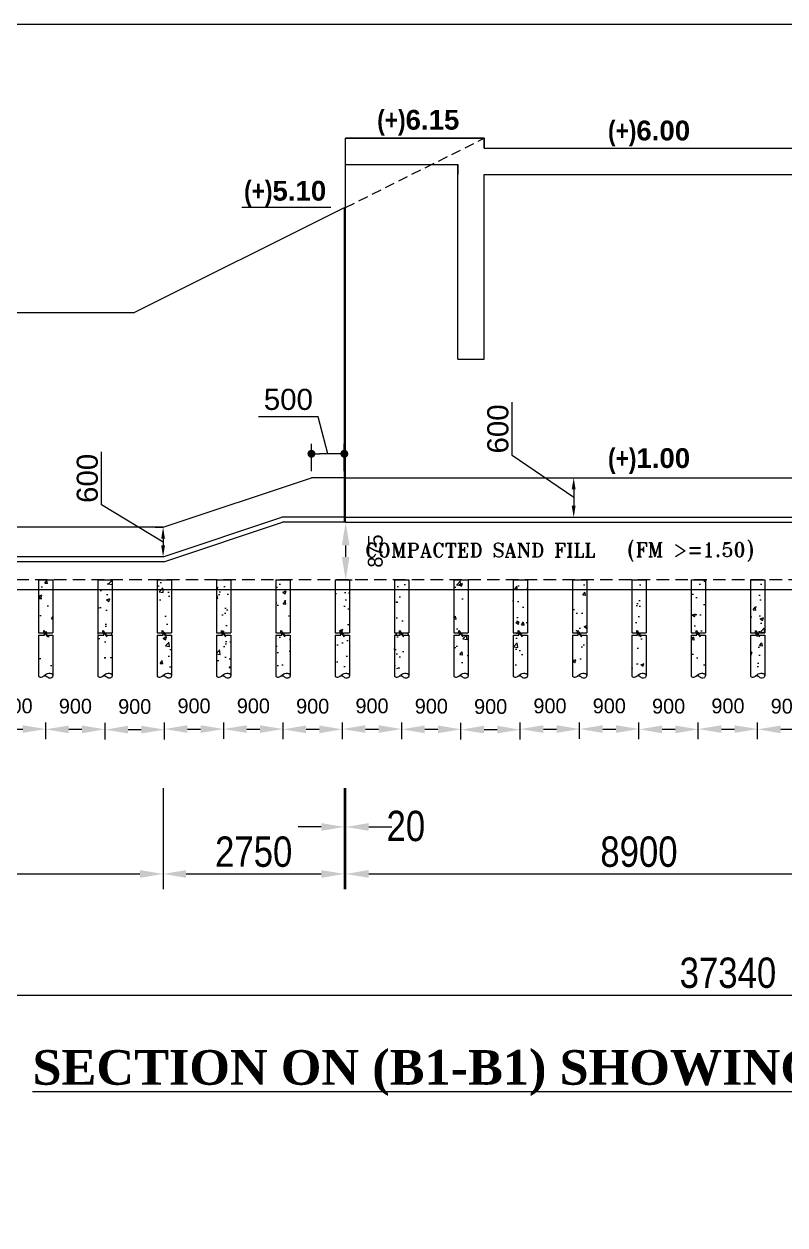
# Model space of a CAD drawing. Extents: x -358915 to 1258323, y -1667244 to -305611.
# Drawn here: x 956605 to 968150, y -1281289 to -1263070 of the extents above; entities that cross this region are included whole.
import ezdxf

# ---------------------------------------------------------------- set-up
doc = ezdxf.new("R2010")
doc.units = 0
doc.header["$LTSCALE"] = 300
doc.header["$MEASUREMENT"] = 0
doc.linetypes.add('DASHED', pattern=[0.75, 0.5, -0.25])
doc.linetypes.add('DASHED2', pattern=[9.525, 6.35, -3.175])
doc.layers.get('0').update_dxf_attribs({"linetype": 'CONTINUOUS'})
doc.layers.get('DEFPOINTS').update_dxf_attribs({"linetype": 'CONTINUOUS'})
doc.layers.add('Dim', color=7, linetype='CONTINUOUS', lineweight=9)
doc.layers.add('HATCH', color=252, linetype='CONTINUOUS', lineweight=5)
for name, color, linetype in [('LINE', 7, 'CONTINUOUS'), ('P1', 7, 'CONTINUOUS'), ('TEXT', 10, 'CONTINUOUS'), ('TXT', 7, 'CONTINUOUS')]:
    doc.layers.add(name, color=color, linetype=linetype)
doc.styles.add('Arial', font='arial.ttf')
doc.styles.add('BIG', font='ROMANT.SHX')
doc.styles.add('DIM', font='isocp3.shx')
doc.styles.add('dimText', font='ARIALN.TTF')
doc.styles.add('text', font='ARIALN.TTF', dxfattribs={"height": 1.6})
doc.dimstyles.new('3', dxfattribs={"dimtxt": 225, "dimasz": 350, "dimexe": 100, "dimexo": 25, "dimgap": 9, "dimtad": 0, "dimdec": 0, "dimzin": 0, "dimdsep": 46, "dimtxsty": 'Standard', "dimcen": 0, "dimclrd": 5, "dimclre": 6, "dimclrt": 256, "dimadec": 0, "dimazin": 0, "dimtfac": 1, "dimtdec": 0, "dimtofl": 0, "dimtmove": 2, "dimatfit": 3, "dimfxl": 1, "dimtolj": 1, "dimtzin": 0, "dimarcsym": 0})
doc.dimstyles.new('dim_150', dxfattribs={"dimtxt": 300, "dimasz": 300, "dimexe": 300, "dimexo": 100, "dimgap": 100, "dimtad": 1, "dimdec": 0, "dimzin": 0, "dimdsep": 46, "dimtxsty": 'DIM', "dimcen": 150, "dimclrd": 5, "dimclre": 5, "dimclrt": 7, "dimadec": 0, "dimazin": 0, "dimtfac": 1, "dimtdec": 0, "dimtmove": 0, "dimatfit": 3, "dimfxl": 20, "dimtolj": 1, "dimtzin": 0, "dimarcsym": 0})
doc.dimstyles.new('dim_230', dxfattribs={"dimtxt": 460, "dimasz": 460, "dimexe": 230, "dimexo": 100, "dimgap": 100, "dimtad": 1, "dimdec": 0, "dimzin": 0, "dimdsep": 46, "dimtxsty": 'dimText', "dimcen": 0.09, "dimclrd": 256, "dimclre": 256, "dimclrt": 7, "dimadec": 0, "dimazin": 0, "dimtfac": 1, "dimtdec": 0, "dimtofl": 0, "dimtmove": 0, "dimatfit": 3, "dimfxl": 1, "dimtolj": 1, "dimtzin": 0, "dimlwd": -1, "dimlwe": -1, "dimarcsym": 0})

# ---------------------------------------------------------------- blocks, each defined once
blk = doc.blocks.new('*D1092')
at = {"layer": 'DEFPOINTS', "color": 0, "ltscale": 500, "transparency": 16777216}
for p in [(958594, -1270704), (958715, -1271154), (958715, -1271154)]:
    blk.add_point(p, dxfattribs=at)
at = {"layer": 'Dim', "color": 5, "lineweight": -2, "ltscale": 500, "transparency": 16777216}
for p, q in [((957780, -1270367), (957780, -1269559)), ((958715, -1270929), (957780, -1270367)), ((958594, -1270704), (958715, -1270704)), ((958715, -1270879), (958715, -1270979)), ((958715, -1271154), (958715, -1271154))]:
    blk.add_line(p, q, dxfattribs=at)
at = {"layer": 'Dim', "color": 5, "ltscale": 500, "transparency": 16777216}
for points in [[(958686, -1270879), (958744, -1270879), (958715, -1270704)], [(958686, -1270979), (958744, -1270979), (958715, -1271154)]]:
    blk.add_solid(points, dxfattribs=at)
at = {"layer": 'Dim', "color": 7, "ltscale": 500, "transparency": 16777216, "insert": (957567, -1269963), "char_height": 320, "attachment_point": 5, "rotation": 90, "style": 'Arial'}
blk.add_mtext('\\A1;600', dxfattribs=at)
blk = doc.blocks.new('*D1093')
at = {"layer": 'DEFPOINTS', "color": 0, "ltscale": 500, "transparency": 16777216}
for p in [(964823, -1269954), (964945, -1270554), (964945, -1270554)]:
    blk.add_point(p, dxfattribs=at)
at = {"layer": 'Dim', "color": 5, "lineweight": -2, "ltscale": 500, "transparency": 16777216}
for p, q in [((964009, -1269617), (964009, -1268809)), ((964945, -1270254), (964009, -1269617)), ((964823, -1269954), (964945, -1269954)), ((964945, -1270129), (964945, -1270379)), ((964945, -1270554), (964945, -1270554))]:
    blk.add_line(p, q, dxfattribs=at)
at = {"layer": 'Dim', "color": 5, "ltscale": 500, "transparency": 16777216}
for points in [[(964915, -1270129), (964974, -1270129), (964945, -1269954)], [(964915, -1270379), (964974, -1270379), (964945, -1270554)]]:
    blk.add_solid(points, dxfattribs=at)
at = {"layer": 'Dim', "color": 7, "ltscale": 500, "transparency": 16777216, "insert": (963796, -1269213), "char_height": 320, "attachment_point": 5, "rotation": 90, "style": 'Arial'}
blk.add_mtext('\\A1;600', dxfattribs=at)
blk = doc.blocks.new('_Dot')
at = {"color": 0, "linetype": 'ByBlock', "lineweight": -2}
blk.add_line((-0.5, 0), (-1, 0), dxfattribs=at)
at = {"color": 0, "linetype": 'ByBlock', "const_width": 0.5}
blk.add_lwpolyline([(-0.25, 0, 1), (0.25, 0, 1)], format="xyb", close=True, dxfattribs=at)
blk = doc.blocks.new('*D1094')
at = {"layer": 'DEFPOINTS', "color": 0, "ltscale": 500, "transparency": 16777216}
for p in [(960966, -1269590), (960966, -1269954), (961465, -1269954)]:
    blk.add_point(p, dxfattribs=at)
at = {"layer": 'Dim', "color": 5, "lineweight": -2, "ltscale": 500, "transparency": 16777216}
for p, q in [((961069, -1269030), (960163, -1269030)), ((961215, -1269590), (961069, -1269030)), ((960966, -1269854), (960966, -1269440)), ((961465, -1269854), (961465, -1269440)), ((961345, -1269590), (961086, -1269590))]:
    blk.add_line(p, q, dxfattribs=at)
at = {"layer": 'Dim', "color": 5, "lineweight": -2, "ltscale": 500, "transparency": 16777216, "xscale": 120, "yscale": 120, "zscale": 120, "rotation": 180}
blk.add_blockref('_Dot', (960966, -1269590), dxfattribs=at)
at = {"layer": 'Dim', "color": 5, "lineweight": -2, "ltscale": 500, "transparency": 16777216, "xscale": 120, "yscale": 120, "zscale": 120}
blk.add_blockref('_Dot', (961465, -1269590), dxfattribs=at)
at = {"layer": 'Dim', "color": 7, "ltscale": 500, "transparency": 16777216, "insert": (960616, -1268767), "char_height": 320, "attachment_point": 5, "style": 'Arial'}
blk.add_mtext('\\A1;500', dxfattribs=at)
blk = doc.blocks.new('*D1098')
at = {"layer": 'DEFPOINTS', "color": 0, "ltscale": 500, "transparency": 16777216}
for p in [(949715, -1274561), (958715, -1274561), (958715, -1275964)]:
    blk.add_point(p, dxfattribs=at)
at = {"layer": 'Dim', "ltscale": 500, "transparency": 16777216}
for p, q in [((949715, -1274661), (949715, -1276194)), ((958715, -1274661), (958715, -1276194)), ((950065, -1275964), (958365, -1275964))]:
    blk.add_line(p, q, dxfattribs=at)
for points in [[(950065, -1275906), (950065, -1276023), (949715, -1275964)], [(958365, -1275906), (958365, -1276023), (958715, -1275964)]]:
    blk.add_solid(points, dxfattribs=at)
at = {"layer": 'Dim', "color": 7, "ltscale": 500, "transparency": 16777216, "insert": (954215, -1275629), "char_height": 460, "attachment_point": 5, "style": 'dimText'}
blk.add_mtext('\\A1;9000', dxfattribs=at)
blk = doc.blocks.new('*D1099')
at = {"layer": 'DEFPOINTS', "color": 0, "ltscale": 500, "transparency": 16777216}
for p in [(958715, -1274561), (961465, -1274561), (961465, -1275964)]:
    blk.add_point(p, dxfattribs=at)
at = {"layer": 'Dim', "ltscale": 500, "transparency": 16777216}
for p, q in [((958715, -1274661), (958715, -1276194)), ((961465, -1274661), (961465, -1276194)), ((959065, -1275964), (961115, -1275964))]:
    blk.add_line(p, q, dxfattribs=at)
for points in [[(959065, -1275906), (959065, -1276023), (958715, -1275964)], [(961115, -1275906), (961115, -1276023), (961465, -1275964)]]:
    blk.add_solid(points, dxfattribs=at)
at = {"layer": 'Dim', "color": 7, "ltscale": 500, "transparency": 16777216, "insert": (960090, -1275629), "char_height": 460, "attachment_point": 5, "style": 'dimText'}
blk.add_mtext('\\A1;2750', dxfattribs=at)
blk = doc.blocks.new('*D1100')
at = {"layer": 'DEFPOINTS', "color": 0, "ltscale": 500, "transparency": 16777216}
for p in [(961465, -1274561), (961485, -1274561), (961485, -1275251)]:
    blk.add_point(p, dxfattribs=at)
at = {"layer": 'Dim', "ltscale": 500, "transparency": 16777216}
for p, q in [((961465, -1274661), (961465, -1275481)), ((961485, -1274661), (961485, -1275481)), ((961115, -1275251), (960765, -1275251)), ((961835, -1275251), (962185, -1275251))]:
    blk.add_line(p, q, dxfattribs=at)
for points in [[(961115, -1275193), (961115, -1275309), (961465, -1275251)], [(961835, -1275193), (961835, -1275309), (961485, -1275251)]]:
    blk.add_solid(points, dxfattribs=at)
at = {"layer": 'Dim', "color": 7, "ltscale": 500, "transparency": 16777216, "insert": (962398, -1275239), "char_height": 460, "attachment_point": 5, "style": 'dimText'}
blk.add_mtext('\\A1;20', dxfattribs=at)
blk = doc.blocks.new('*D1101')
at = {"layer": 'DEFPOINTS', "color": 0, "ltscale": 500, "transparency": 16777216}
for p in [(961485, -1274561), (970385, -1274561), (970385, -1275964)]:
    blk.add_point(p, dxfattribs=at)
at = {"layer": 'Dim', "ltscale": 500, "transparency": 16777216}
for p, q in [((961485, -1274661), (961485, -1276194)), ((970385, -1274661), (970385, -1276194)), ((961835, -1275964), (970035, -1275964))]:
    blk.add_line(p, q, dxfattribs=at)
for points in [[(961835, -1275905), (961835, -1276022), (961485, -1275964)], [(970035, -1275905), (970035, -1276022), (970385, -1275964)]]:
    blk.add_solid(points, dxfattribs=at)
at = {"layer": 'Dim', "color": 7, "ltscale": 500, "transparency": 16777216, "insert": (965935, -1275629), "char_height": 460, "attachment_point": 5, "style": 'dimText'}
blk.add_mtext('\\A1;8900', dxfattribs=at)
blk = doc.blocks.new('*D1107')
at = {"layer": 'DEFPOINTS', "color": 0, "transparency": 16777216}
for p in [(961485, -1270629), (961485, -1271504), (961485, -1271504)]:
    blk.add_point(p, dxfattribs=at)
at = {"layer": 'LINE', "color": 6, "lineweight": -2, "transparency": 16777216}
for p, q in [((961510, -1270629), (961585, -1270629)), ((961510, -1271504), (961585, -1271504))]:
    blk.add_line(p, q, dxfattribs=at)
at = {"layer": 'LINE', "color": 5, "lineweight": -2, "transparency": 16777216}
blk.add_line((961485, -1270979), (961485, -1271154), dxfattribs=at)
at = {"layer": 'LINE', "color": 5, "transparency": 16777216}
for points in [[(961427, -1270979), (961544, -1270979), (961485, -1270629)], [(961427, -1271154), (961544, -1271154), (961485, -1271504)]]:
    blk.add_solid(points, dxfattribs=at)
at = {"layer": 'LINE', "transparency": 16777216, "insert": (961936, -1271066), "char_height": 225, "attachment_point": 5, "rotation": 90}
blk.add_mtext('\\A1;875', dxfattribs=at)
blk = doc.blocks.new('pile-X')
at = {"layer": 'Dim', "ltscale": 50}
h = blk.add_hatch(dxfattribs=at)
h.set_pattern_fill('AR-CONC', color=8, scale=100, style=0)
h.set_pattern_definition([(50, (-3010845.5, 571089.3), (717.26018, -62.75213), [75, -825]), (355, (-3010845.5, 571089.3), (-138.75133, 752.19213), [60, -660]), (100.4514, (-3010785.7, 571084.1), (578.50938, 689.43954), [63.74019, -701.14211]), (46.1842, (-3010845.5, 571289.3), (1067.24105, -165.51901), [112.5, -1237.5]), (96.6356, (-3010756.5, 571275.5), (934.6627, 974.11787), [95.6103, -1051.713]), (351.1842, (-3010845.5, 571289.3), (934.66195, 974.1186), [90, -990]), (21, (-3010745.5, 571239.3), (596.90705, -402.61889), [75, -825]), (326, (-3010745.5, 571239.3), (243.31533, 725.15005), [60, -660]), (71.4514, (-3010695.7, 571205.75), (840.22263, 322.5305), [63.74019, -701.14211]), (37.5, (-3010845.48, 571089.3), (12.159855, 332.893854), [0, -652, 0, -670, 0, -662.5]), (7.5, (-3010845.48, 571089.3), (263.069537, 394.41171), [0, -382, 0, -637, 0, -252.5]), (327.5, (-3011068.48, 571089.3), (533.822436, -22.554872), [0, -250, 0, -780, 0, -1035]), (317.5, (-3011168.48, 571089.3), (583.18617, 100.10498), [0, -325, 0, -518, 0, -735])])
h.paths.add_polyline_path([(-150, -1863), (-44, -1863), (-44, -1814), (22, -1903), (22, -1862), (150, -1862), (150, 0), (-150, 0)])
at = {"layer": 'P1', "ltscale": 50}
for points in [[(-150, 0), (-150, -1112)], [(-150, 0), (150, 0)], [(150, 0), (150, -1112)], [(-150, -1112), (-44, -1112), (-44, -1064), (22, -1152), (22, -1112), (150, -1112)], [(-150, -1161), (-29, -1161), (-29, -1113), (38, -1201), (38, -1161), (150, -1161)], [(-150, -1161), (-150, -2029)], [(150, -1161), (150, -2011)]]:
    blk.add_lwpolyline(points, dxfattribs=at)
blk.add_spline([(-150, -2029), (-115, -2047), (-72, -2042), (-23, -2010), (15, -1981), (67, -1965), (106, -1968), (132, -1982), (144, -1997), (150, -2011), (150, -2024), (123, -2061), (73, -2067), (38, -2051), (10, -2031), (-18, -2023), (-51, -2031)], degree=3, dxfattribs=at)
blk = doc.blocks.new('*D1108')
at = {"layer": 'DEFPOINTS', "color": 0, "ltscale": 500, "transparency": 16777216}
for p in [(948615, -1275964), (985955, -1275964), (985955, -1277801)]:
    blk.add_point(p, dxfattribs=at)
at = {"layer": 'Dim', "ltscale": 500, "transparency": 16777216}
for p, q in [((948615, -1276064), (948615, -1278031)), ((985955, -1276064), (985955, -1278031)), ((948965, -1277801), (985605, -1277801))]:
    blk.add_line(p, q, dxfattribs=at)
for points in [[(948965, -1277742), (948965, -1277859), (948615, -1277801)], [(985605, -1277742), (985605, -1277859), (985955, -1277801)]]:
    blk.add_solid(points, dxfattribs=at)
at = {"layer": 'Dim', "color": 7, "ltscale": 500, "transparency": 16777216, "insert": (967285, -1277466), "char_height": 460, "attachment_point": 5, "style": 'dimText'}
blk.add_mtext('\\A1;37340', dxfattribs=at)
blk = doc.blocks.new('*D1117')
at = {"layer": 'DEFPOINTS', "color": 0, "transparency": 16777216}
for p in [(956935, -1273766), (956035, -1273939), (956935, -1273939)]:
    blk.add_point(p, dxfattribs=at)
at = {"layer": 'LINE', "color": 6, "lineweight": -2, "transparency": 16777216}
for p, q in [((956035, -1273914), (956035, -1273666)), ((956935, -1273914), (956935, -1273666))]:
    blk.add_line(p, q, dxfattribs=at)
at = {"layer": 'LINE', "color": 5, "lineweight": -2, "transparency": 16777216}
blk.add_line((956385, -1273766), (956585, -1273766), dxfattribs=at)
at = {"layer": 'LINE', "color": 5, "transparency": 16777216}
for points in [[(956385, -1273708), (956385, -1273824), (956035, -1273766)], [(956585, -1273708), (956585, -1273824), (956935, -1273766)]]:
    blk.add_solid(points, dxfattribs=at)
at = {"layer": 'LINE', "transparency": 16777216, "insert": (956485, -1273416), "char_height": 225, "attachment_point": 5}
blk.add_mtext('\\A1;900', dxfattribs=at)
blk = doc.blocks.new('*D1118')
at = {"layer": 'DEFPOINTS', "color": 0, "transparency": 16777216}
for p in [(957835, -1273770), (956935, -1273943), (957835, -1273943)]:
    blk.add_point(p, dxfattribs=at)
at = {"layer": 'LINE', "color": 6, "lineweight": -2, "transparency": 16777216}
for p, q in [((956935, -1273918), (956935, -1273670)), ((957835, -1273918), (957835, -1273670))]:
    blk.add_line(p, q, dxfattribs=at)
at = {"layer": 'LINE', "color": 5, "lineweight": -2, "transparency": 16777216}
blk.add_line((957285, -1273770), (957485, -1273770), dxfattribs=at)
at = {"layer": 'LINE', "color": 5, "transparency": 16777216}
for points in [[(957285, -1273712), (957285, -1273829), (956935, -1273770)], [(957485, -1273712), (957485, -1273829), (957835, -1273770)]]:
    blk.add_solid(points, dxfattribs=at)
at = {"layer": 'LINE', "transparency": 16777216, "insert": (957385, -1273420), "char_height": 225, "attachment_point": 5}
blk.add_mtext('\\A1;900', dxfattribs=at)
blk = doc.blocks.new('*D1119')
at = {"layer": 'DEFPOINTS', "color": 0, "transparency": 16777216}
for p in [(958735, -1273775), (957835, -1273947), (958735, -1273947)]:
    blk.add_point(p, dxfattribs=at)
at = {"layer": 'LINE', "color": 6, "lineweight": -2, "transparency": 16777216}
for p, q in [((957835, -1273922), (957835, -1273675)), ((958735, -1273922), (958735, -1273675))]:
    blk.add_line(p, q, dxfattribs=at)
at = {"layer": 'LINE', "color": 5, "lineweight": -2, "transparency": 16777216}
blk.add_line((958185, -1273775), (958385, -1273775), dxfattribs=at)
at = {"layer": 'LINE', "color": 5, "transparency": 16777216}
for points in [[(958185, -1273716), (958185, -1273833), (957835, -1273775)], [(958385, -1273716), (958385, -1273833), (958735, -1273775)]]:
    blk.add_solid(points, dxfattribs=at)
at = {"layer": 'LINE', "transparency": 16777216, "insert": (958285, -1273425), "char_height": 225, "attachment_point": 5}
blk.add_mtext('\\A1;900', dxfattribs=at)
blk = doc.blocks.new('*D1120')
at = {"layer": 'DEFPOINTS', "color": 0, "transparency": 16777216}
for p in [(959635, -1273766), (958735, -1273939), (959635, -1273939)]:
    blk.add_point(p, dxfattribs=at)
at = {"layer": 'LINE', "color": 6, "lineweight": -2, "transparency": 16777216}
for p, q in [((958735, -1273914), (958735, -1273666)), ((959635, -1273914), (959635, -1273666))]:
    blk.add_line(p, q, dxfattribs=at)
at = {"layer": 'LINE', "color": 5, "lineweight": -2, "transparency": 16777216}
blk.add_line((959085, -1273766), (959285, -1273766), dxfattribs=at)
at = {"layer": 'LINE', "color": 5, "transparency": 16777216}
for points in [[(959085, -1273708), (959085, -1273824), (958735, -1273766)], [(959285, -1273708), (959285, -1273824), (959635, -1273766)]]:
    blk.add_solid(points, dxfattribs=at)
at = {"layer": 'LINE', "transparency": 16777216, "insert": (959185, -1273416), "char_height": 225, "attachment_point": 5}
blk.add_mtext('\\A1;900', dxfattribs=at)
blk = doc.blocks.new('*D1127')
at = {"layer": 'DEFPOINTS', "color": 0, "transparency": 16777216}
for p in [(960535, -1273766), (959635, -1273939), (960535, -1273939)]:
    blk.add_point(p, dxfattribs=at)
at = {"layer": 'LINE', "color": 6, "lineweight": -2, "transparency": 16777216}
for p, q in [((959635, -1273914), (959635, -1273666)), ((960535, -1273914), (960535, -1273666))]:
    blk.add_line(p, q, dxfattribs=at)
at = {"layer": 'LINE', "color": 5, "lineweight": -2, "transparency": 16777216}
blk.add_line((959985, -1273766), (960185, -1273766), dxfattribs=at)
at = {"layer": 'LINE', "color": 5, "transparency": 16777216}
for points in [[(959985, -1273708), (959985, -1273824), (959635, -1273766)], [(960185, -1273708), (960185, -1273824), (960535, -1273766)]]:
    blk.add_solid(points, dxfattribs=at)
at = {"layer": 'LINE', "transparency": 16777216, "insert": (960085, -1273416), "char_height": 225, "attachment_point": 5}
blk.add_mtext('\\A1;900', dxfattribs=at)
blk = doc.blocks.new('*D1128')
at = {"layer": 'DEFPOINTS', "color": 0, "transparency": 16777216}
for p in [(961435, -1273770), (960535, -1273943), (961435, -1273943)]:
    blk.add_point(p, dxfattribs=at)
at = {"layer": 'LINE', "color": 6, "lineweight": -2, "transparency": 16777216}
for p, q in [((960535, -1273918), (960535, -1273670)), ((961435, -1273918), (961435, -1273670))]:
    blk.add_line(p, q, dxfattribs=at)
at = {"layer": 'LINE', "color": 5, "lineweight": -2, "transparency": 16777216}
blk.add_line((960885, -1273770), (961085, -1273770), dxfattribs=at)
at = {"layer": 'LINE', "color": 5, "transparency": 16777216}
for points in [[(960885, -1273712), (960885, -1273829), (960535, -1273770)], [(961085, -1273712), (961085, -1273829), (961435, -1273770)]]:
    blk.add_solid(points, dxfattribs=at)
at = {"layer": 'LINE', "transparency": 16777216, "insert": (960985, -1273420), "char_height": 225, "attachment_point": 5}
blk.add_mtext('\\A1;900', dxfattribs=at)
blk = doc.blocks.new('*D1123')
at = {"layer": 'DEFPOINTS', "color": 0, "transparency": 16777216}
for p in [(962335, -1273766), (961435, -1273939), (962335, -1273939)]:
    blk.add_point(p, dxfattribs=at)
at = {"layer": 'LINE', "color": 6, "lineweight": -2, "transparency": 16777216}
for p, q in [((961435, -1273914), (961435, -1273666)), ((962335, -1273914), (962335, -1273666))]:
    blk.add_line(p, q, dxfattribs=at)
at = {"layer": 'LINE', "color": 5, "lineweight": -2, "transparency": 16777216}
blk.add_line((961785, -1273766), (961985, -1273766), dxfattribs=at)
at = {"layer": 'LINE', "color": 5, "transparency": 16777216}
for points in [[(961785, -1273708), (961785, -1273824), (961435, -1273766)], [(961985, -1273708), (961985, -1273824), (962335, -1273766)]]:
    blk.add_solid(points, dxfattribs=at)
at = {"layer": 'LINE', "transparency": 16777216, "insert": (961885, -1273416), "char_height": 225, "attachment_point": 5}
blk.add_mtext('\\A1;900', dxfattribs=at)
blk = doc.blocks.new('*D1124')
at = {"layer": 'DEFPOINTS', "color": 0, "transparency": 16777216}
for p in [(963235, -1273770), (962335, -1273943), (963235, -1273943)]:
    blk.add_point(p, dxfattribs=at)
at = {"layer": 'LINE', "color": 6, "lineweight": -2, "transparency": 16777216}
for p, q in [((962335, -1273918), (962335, -1273670)), ((963235, -1273918), (963235, -1273670))]:
    blk.add_line(p, q, dxfattribs=at)
at = {"layer": 'LINE', "color": 5, "lineweight": -2, "transparency": 16777216}
blk.add_line((962685, -1273770), (962885, -1273770), dxfattribs=at)
at = {"layer": 'LINE', "color": 5, "transparency": 16777216}
for points in [[(962685, -1273712), (962685, -1273829), (962335, -1273770)], [(962885, -1273712), (962885, -1273829), (963235, -1273770)]]:
    blk.add_solid(points, dxfattribs=at)
at = {"layer": 'LINE', "transparency": 16777216, "insert": (962785, -1273420), "char_height": 225, "attachment_point": 5}
blk.add_mtext('\\A1;900', dxfattribs=at)
blk = doc.blocks.new('*D1125')
at = {"layer": 'DEFPOINTS', "color": 0, "transparency": 16777216}
for p in [(964135, -1273775), (963235, -1273947), (964135, -1273947)]:
    blk.add_point(p, dxfattribs=at)
at = {"layer": 'LINE', "color": 6, "lineweight": -2, "transparency": 16777216}
for p, q in [((963235, -1273922), (963235, -1273675)), ((964135, -1273922), (964135, -1273675))]:
    blk.add_line(p, q, dxfattribs=at)
at = {"layer": 'LINE', "color": 5, "lineweight": -2, "transparency": 16777216}
blk.add_line((963585, -1273775), (963785, -1273775), dxfattribs=at)
at = {"layer": 'LINE', "color": 5, "transparency": 16777216}
for points in [[(963585, -1273716), (963585, -1273833), (963235, -1273775)], [(963785, -1273716), (963785, -1273833), (964135, -1273775)]]:
    blk.add_solid(points, dxfattribs=at)
at = {"layer": 'LINE', "transparency": 16777216, "insert": (963685, -1273425), "char_height": 225, "attachment_point": 5}
blk.add_mtext('\\A1;900', dxfattribs=at)
blk = doc.blocks.new('*D1126')
at = {"layer": 'DEFPOINTS', "color": 0, "transparency": 16777216}
for p in [(965035, -1273766), (964135, -1273939), (965035, -1273939)]:
    blk.add_point(p, dxfattribs=at)
at = {"layer": 'LINE', "color": 6, "lineweight": -2, "transparency": 16777216}
for p, q in [((964135, -1273914), (964135, -1273666)), ((965035, -1273914), (965035, -1273666))]:
    blk.add_line(p, q, dxfattribs=at)
at = {"layer": 'LINE', "color": 5, "lineweight": -2, "transparency": 16777216}
blk.add_line((964485, -1273766), (964685, -1273766), dxfattribs=at)
at = {"layer": 'LINE', "color": 5, "transparency": 16777216}
for points in [[(964485, -1273708), (964485, -1273824), (964135, -1273766)], [(964685, -1273708), (964685, -1273824), (965035, -1273766)]]:
    blk.add_solid(points, dxfattribs=at)
at = {"layer": 'LINE', "transparency": 16777216, "insert": (964585, -1273416), "char_height": 225, "attachment_point": 5}
blk.add_mtext('\\A1;900', dxfattribs=at)
blk = doc.blocks.new('*D1133')
at = {"layer": 'DEFPOINTS', "color": 0, "transparency": 16777216}
for p in [(965935, -1273766), (965035, -1273939), (965935, -1273939)]:
    blk.add_point(p, dxfattribs=at)
at = {"layer": 'LINE', "color": 6, "lineweight": -2, "transparency": 16777216}
for p, q in [((965035, -1273914), (965035, -1273666)), ((965935, -1273914), (965935, -1273666))]:
    blk.add_line(p, q, dxfattribs=at)
at = {"layer": 'LINE', "color": 5, "lineweight": -2, "transparency": 16777216}
blk.add_line((965385, -1273766), (965585, -1273766), dxfattribs=at)
at = {"layer": 'LINE', "color": 5, "transparency": 16777216}
for points in [[(965385, -1273708), (965385, -1273824), (965035, -1273766)], [(965585, -1273708), (965585, -1273824), (965935, -1273766)]]:
    blk.add_solid(points, dxfattribs=at)
at = {"layer": 'LINE', "transparency": 16777216, "insert": (965485, -1273416), "char_height": 225, "attachment_point": 5}
blk.add_mtext('\\A1;900', dxfattribs=at)
blk = doc.blocks.new('*D1134')
at = {"layer": 'DEFPOINTS', "color": 0, "transparency": 16777216}
for p in [(966835, -1273770), (965935, -1273943), (966835, -1273943)]:
    blk.add_point(p, dxfattribs=at)
at = {"layer": 'LINE', "color": 6, "lineweight": -2, "transparency": 16777216}
for p, q in [((965935, -1273918), (965935, -1273670)), ((966835, -1273918), (966835, -1273670))]:
    blk.add_line(p, q, dxfattribs=at)
at = {"layer": 'LINE', "color": 5, "lineweight": -2, "transparency": 16777216}
blk.add_line((966285, -1273770), (966485, -1273770), dxfattribs=at)
at = {"layer": 'LINE', "color": 5, "transparency": 16777216}
for points in [[(966285, -1273712), (966285, -1273829), (965935, -1273770)], [(966485, -1273712), (966485, -1273829), (966835, -1273770)]]:
    blk.add_solid(points, dxfattribs=at)
at = {"layer": 'LINE', "transparency": 16777216, "insert": (966385, -1273420), "char_height": 225, "attachment_point": 5}
blk.add_mtext('\\A1;900', dxfattribs=at)
blk = doc.blocks.new('*D1129')
at = {"layer": 'DEFPOINTS', "color": 0, "transparency": 16777216}
for p in [(967735, -1273766), (966835, -1273939), (967735, -1273939)]:
    blk.add_point(p, dxfattribs=at)
at = {"layer": 'LINE', "color": 6, "lineweight": -2, "transparency": 16777216}
for p, q in [((966835, -1273914), (966835, -1273666)), ((967735, -1273914), (967735, -1273666))]:
    blk.add_line(p, q, dxfattribs=at)
at = {"layer": 'LINE', "color": 5, "lineweight": -2, "transparency": 16777216}
blk.add_line((967185, -1273766), (967385, -1273766), dxfattribs=at)
at = {"layer": 'LINE', "color": 5, "transparency": 16777216}
for points in [[(967185, -1273708), (967185, -1273824), (966835, -1273766)], [(967385, -1273708), (967385, -1273824), (967735, -1273766)]]:
    blk.add_solid(points, dxfattribs=at)
at = {"layer": 'LINE', "transparency": 16777216, "insert": (967285, -1273416), "char_height": 225, "attachment_point": 5}
blk.add_mtext('\\A1;900', dxfattribs=at)
blk = doc.blocks.new('*D1130')
at = {"layer": 'DEFPOINTS', "color": 0, "transparency": 16777216}
for p in [(968635, -1273770), (967735, -1273943), (968635, -1273943)]:
    blk.add_point(p, dxfattribs=at)
at = {"layer": 'LINE', "color": 6, "lineweight": -2, "transparency": 16777216}
for p, q in [((967735, -1273918), (967735, -1273670)), ((968635, -1273918), (968635, -1273670))]:
    blk.add_line(p, q, dxfattribs=at)
at = {"layer": 'LINE', "color": 5, "lineweight": -2, "transparency": 16777216}
blk.add_line((968085, -1273770), (968285, -1273770), dxfattribs=at)
at = {"layer": 'LINE', "color": 5, "transparency": 16777216}
for points in [[(968085, -1273712), (968085, -1273829), (967735, -1273770)], [(968285, -1273712), (968285, -1273829), (968635, -1273770)]]:
    blk.add_solid(points, dxfattribs=at)
at = {"layer": 'LINE', "transparency": 16777216, "insert": (968185, -1273420), "char_height": 225, "attachment_point": 5}
blk.add_mtext('\\A1;900', dxfattribs=at)

msp = doc.modelspace()

# ---------------------------------------------------------------- linework, layer by layer
at = {"layer": 'LINE'}
for p, q in [((963585.3, -1264803.7), (961485.3, -1264803.7)), ((961485.3, -1270628.7), (961485.3, -1264803.7)), ((963585.3, -1264953.7), (963585.3, -1264803.7)), ((963185.3, -1268153.7), (963185.3, -1265203.7)), ((963585.3, -1268153.7), (963585.3, -1265353.7)), ((958265.3, -1267453.7), (961465.3, -1265853.7)), ((961261.8, -1265853.7), (959908.4, -1265853.7)), ((961465.3, -1270628.7), (961465.3, -1265853.7)), ((958265.3, -1267453.7), (949715.3, -1267453.7)), ((963185.3, -1268153.7), (963585.3, -1268153.7)), ((958715.3, -1270703.7), (960965.3, -1269953.7)), ((961465.3, -1269953.7), (960965.3, -1269953.7)), ((958715.3, -1271153.7), (960515.3, -1270553.7)), ((961485.3, -1270553.7), (960515.3, -1270553.7)), ((958715.3, -1270703.7), (948615.3, -1270703.7)), ((958727.5, -1271228.7), (960527.5, -1270628.7)), ((961485.3, -1270628.7), (960527.5, -1270628.7)), ((958715.3, -1271153.7), (950015.3, -1271153.7)), ((958727.5, -1271228.7), (950046.4, -1271228.7)), ((987135.3, -1271653.7), (947435.3, -1271653.7))]:
    msp.add_line(p, q, dxfattribs=at)
at = {"layer": 'LINE', "linetype": 'DASHED'}
msp.add_line((961485.3, -1265853.7), (963585.3, -1264803.7), dxfattribs=at)
at = {"layer": 'LINE', "linetype": 'DASHED2', "ltscale": 0.1}
msp.add_line((987252.7, -1271503.7), (947285.3, -1271503.7), dxfattribs=at)
at = {"layer": 'LINE'}
msp.add_lwpolyline([(998591.2, -1306214.6), (937579.3, -1306214.6), (937579.3, -1263070.4), (998591.2, -1263070.4)], close=True, dxfattribs=at)
for points in [[(961485.3, -1264803.7), (963585.3, -1264803.7), (963585.3, -1264953.7), (968585.3, -1264953.7), (968585.3, -1264803.7), (970385.3, -1264803.7)], [(961485.3, -1265203.7), (963185.3, -1265203.7), (963185.3, -1265353.7)], [(963585.3, -1265353.7), (968585.3, -1265353.7)], [(961485.3, -1269953.7), (969045.3, -1269953.7), (969045.3, -1270103.7), (970385.3, -1270103.7)], [(961485.3, -1270553.7), (968445.3, -1270553.7), (968445.3, -1270703.7), (970385.3, -1270703.7)], [(961485.3, -1270628.7), (968370.3, -1270628.7), (968370.3, -1270778.7), (970385.3, -1270778.7)]]:
    msp.add_lwpolyline(points, dxfattribs=at)

# ---------------------------------------------------------------- block references
at = {"layer": 'HATCH', "color": 5, "xscale": 0.7199999999866122, "yscale": 0.7200000000011642, "zscale": 0.7200000000000001}
for p in [(956935.3, -1271503.7), (957835.3, -1271503.7), (958735.3, -1271503.7), (959635.3, -1271503.7), (960535.3, -1271503.7), (961435.3, -1271503.7), (962335.3, -1271503.7), (963235.3, -1271503.7), (964135.3, -1271503.7), (965035.3, -1271503.7), (965935.3, -1271503.7), (966835.3, -1271503.7), (967735.3, -1271503.7)]:
    msp.add_blockref('pile-X', p, dxfattribs=at)

# ---------------------------------------------------------------- texts
at = {"layer": 'LINE', "style": 'BIG'}
for s, p in [(' (FM >=1.50)', (965608.6, -1271151.9)), ('COMPACTED SAND FILL', (961778, -1271160.1))]:
    msp.add_text(s, height=213.84, dxfattribs=at).set_placement(p)
at = {"layer": 'TEXT', "color": 2, "char_height": 300, "width": 2203.973, "attachment_point": 3, "style": 'text'}
for s, insert in [('{\\fArial Narrow|b1|i0|c0|p34;\\C6;(+)\\fArial|b1|i0|c0|p34;6.15}', (963209.9, -1264373.1, 0)), ('{\\fArial Narrow|b1|i0|c0|p34;\\C6;(+)\\fArial|b1|i0|c0|p34;6.00}', (966711.3, -1264535.9, 0)), ('{\\fArial Narrow|b1|i0|c0|p34;\\C6;(+)\\fArial|b1|i0|c0|p34;5.10}', (961190.1, -1265449.9)), ('{\\fArial Narrow|b1|i0|c0|p34;\\C6;(+)\\fArial|b1|i0|c0|p34;1.00}', (966711.5, -1269505.8, 0))]:
    msp.add_mtext(s, dxfattribs=dict(at, insert=insert))
at = {"layer": 'TXT', "color": 0, "insert": (956733.2, -1278984.2), "char_height": 140, "width": 19917.399, "attachment_point": 4}
msp.add_mtext('{\\fTimes New Roman|b1|i0|c0|p18;\\H3.75x;\\L\\C6;SECTION ON (B1-B1) SHOWING SAND PILE DETAIL}', dxfattribs=at)

# ---------------------------------------------------------------- dimensions: what is measured, and where the dimension line sits
at = {"layer": 'Dim', "ltscale": 500}
for base, p1, p2, angle, override, picture, middle in [((960965.6, -1269589.8), (961465.3, -1269953.7), (960965.6, -1269953.7), 180, {"dimtxt": 320, "dimasz": 120, "dimexe": 150, "dimtxsty": 'Arial', "dimblk1": 'Dot', "dimblk2": 'Dot', "dimsah": 1, "dimtmove": 1}, '*D1094', (960969.4, -1269030.5)), ((964944.6, -1270553.7), (964822.9, -1269953.7), (964944.6, -1270553.7), 90, {"dimtxt": 320, "dimasz": 175, "dimexe": 0, "dimexo": 0, "dimgap": 50, "dimtxsty": 'Arial', "dimsah": 1, "dimtmove": 1}, '*D1093', (964009.4, -1269567.1))]:
    dim = msp.add_linear_dim(base=base, p1=p1, p2=p2, angle=angle, dimstyle='dim_150', override=override, dxfattribs=at)
    dim.commit()
    dim.dimension.update_dxf_attribs({"geometry": picture, "text_midpoint": middle, "dimtype": 160})
dim = msp.add_linear_dim(base=(958715.3, -1271153.7), p1=(958593.6, -1270703.7), p2=(958715.3, -1271153.7), angle=90, text='600', dimstyle='dim_150', override={"dimtxt": 320, "dimasz": 175, "dimexe": 0, "dimexo": 0, "dimgap": 50, "dimtxsty": 'Arial', "dimsah": 1, "dimtmove": 1}, dxfattribs=at)
dim.commit()
dim.dimension.update_dxf_attribs({"geometry": '*D1092', "text_midpoint": (957780.1, -1270317.1), "dimtype": 160})
for base, p1, p2, picture, middle in [((958715.3, -1275964.2), (949715.3, -1274561.5), (958715.3, -1274561.5), '*D1098', (954215.3, -1275629.3)), ((961465.3, -1275964.2), (958715.3, -1274561.5), (961465.3, -1274561.5), '*D1099', (960090.3, -1275629.3)), ((970385.3, -1275963.6), (961485.3, -1274561.5), (970385.3, -1274561.5), '*D1101', (965935.3, -1275628.8)), ((985955.3, -1277800.7), (948615.3, -1275964.2), (985955.3, -1275964.2), '*D1108', (967285.3, -1277465.9))]:
    dim = msp.add_linear_dim(base=base, p1=p1, p2=p2, dimstyle='dim_230', override={"dimasz": 350, "dimsah": 1, "dimtmove": 2}, dxfattribs=at)
    dim.commit()
    dim.dimension.update_dxf_attribs({"geometry": picture, "text_midpoint": middle})
dim = msp.add_linear_dim(base=(961485.3, -1275251.1), p1=(961465.3, -1274561.5), p2=(961485.3, -1274561.5), dimstyle='dim_230', override={"dimasz": 350, "dimsah": 1, "dimtmove": 2}, dxfattribs=at)
dim.commit()
dim.dimension.update_dxf_attribs({"geometry": '*D1100', "text_midpoint": (962398, -1275239.3), "dimtype": 160})
at = {"layer": 'LINE'}
dim = msp.add_linear_dim(base=(961485.3, -1271503.7), p1=(961485.3, -1270628.7), p2=(961485.3, -1271503.7), angle=90, dimstyle='3', override={"dimfxl": 700}, dxfattribs=at)
dim.commit()
dim.dimension.update_dxf_attribs({"geometry": '*D1107', "text_midpoint": (961936.3, -1271066.2)})
for base, p1, p2, picture, middle in [((956935.3, -1273765.9), (956035.3, -1273938.7), (956935.3, -1273938.7), '*D1117', (956485.3, -1273415.9)), ((957835.3, -1273770.2), (956935.3, -1273943), (957835.3, -1273943), '*D1118', (957385.3, -1273420.2)), ((958735.3, -1273774.5), (957835.3, -1273947.3), (958735.3, -1273947.3), '*D1119', (958285.3, -1273424.5)), ((959635.3, -1273765.9), (958735.3, -1273938.7), (959635.3, -1273938.7), '*D1120', (959185.3, -1273415.9)), ((960535.3, -1273765.9), (959635.3, -1273938.7), (960535.3, -1273938.7), '*D1127', (960085.3, -1273415.9)), ((961435.3, -1273770.2), (960535.3, -1273943), (961435.3, -1273943), '*D1128', (960985.3, -1273420.2)), ((962335.3, -1273765.9), (961435.3, -1273938.7), (962335.3, -1273938.7), '*D1123', (961885.3, -1273415.9)), ((963235.3, -1273770.2), (962335.3, -1273943), (963235.3, -1273943), '*D1124', (962785.3, -1273420.2)), ((964135.3, -1273774.5), (963235.3, -1273947.3), (964135.3, -1273947.3), '*D1125', (963685.3, -1273424.5)), ((965035.3, -1273765.9), (964135.3, -1273938.7), (965035.3, -1273938.7), '*D1126', (964585.3, -1273415.9)), ((965935.3, -1273765.9), (965035.3, -1273938.7), (965935.3, -1273938.7), '*D1133', (965485.3, -1273415.9)), ((966835.3, -1273770.2), (965935.3, -1273943), (966835.3, -1273943), '*D1134', (966385.3, -1273420.2)), ((967735.3, -1273765.9), (966835.3, -1273938.7), (967735.3, -1273938.7), '*D1129', (967285.3, -1273415.9)), ((968635.3, -1273770.2), (967735.3, -1273943), (968635.3, -1273943), '*D1130', (968185.3, -1273420.2))]:
    dim = msp.add_linear_dim(base=base, p1=p1, p2=p2, dimstyle='3', override={"dimfxl": 700}, dxfattribs=at)
    dim.commit()
    dim.dimension.update_dxf_attribs({"geometry": picture, "text_midpoint": middle})

doc.saveas('drawing.dxf')
